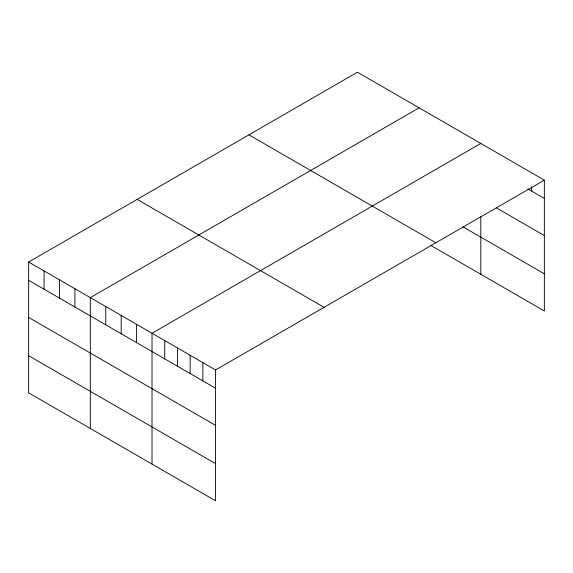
<?xml version="1.0" encoding="UTF-8"?>
<svg xmlns="http://www.w3.org/2000/svg" width="573" height="573" viewBox="0 0 573 573"><rect width="100%" height="100%" fill="white"/><g stroke="black" fill="none" stroke-linecap="round" stroke-linejoin="round"><path stroke-width="0.86" d="M544.35 180.137L215.577 369.95L215.577 500.788L28.65 392.863L28.65 262.033L357.423 72.212L544.35 180.137L544.35 310.967L430.674 245.337M419.114 107.831L90.333 297.645L90.333 428.482M480.797 143.443L152.017 333.257L152.017 464.094M527.898 188.918L544.35 198.416M496.497 207.927L544.35 235.553M463.063 226.894L544.35 273.822M248.933 134.856L435.852 242.773M137.148 199.39L324.067 307.314M28.65 262.033L215.577 369.95M28.65 280.312L215.577 388.229M28.65 317.456L215.577 425.374M28.65 355.718L215.577 463.643M531.637 186.719L531.637 191.074M480.797 216.723L480.797 274.274M202.863 362.616L202.863 380.887M190.15 355.274L190.15 373.553M177.444 347.933L177.444 366.211M164.73 340.598L164.73 358.877M136.596 324.354L136.596 342.633M121.175 315.451L121.175 333.73M105.754 306.548L105.754 324.827M74.913 288.742L74.913 307.021M59.492 279.839L59.492 298.118M44.071 270.936L44.071 289.215"/></g></svg>
